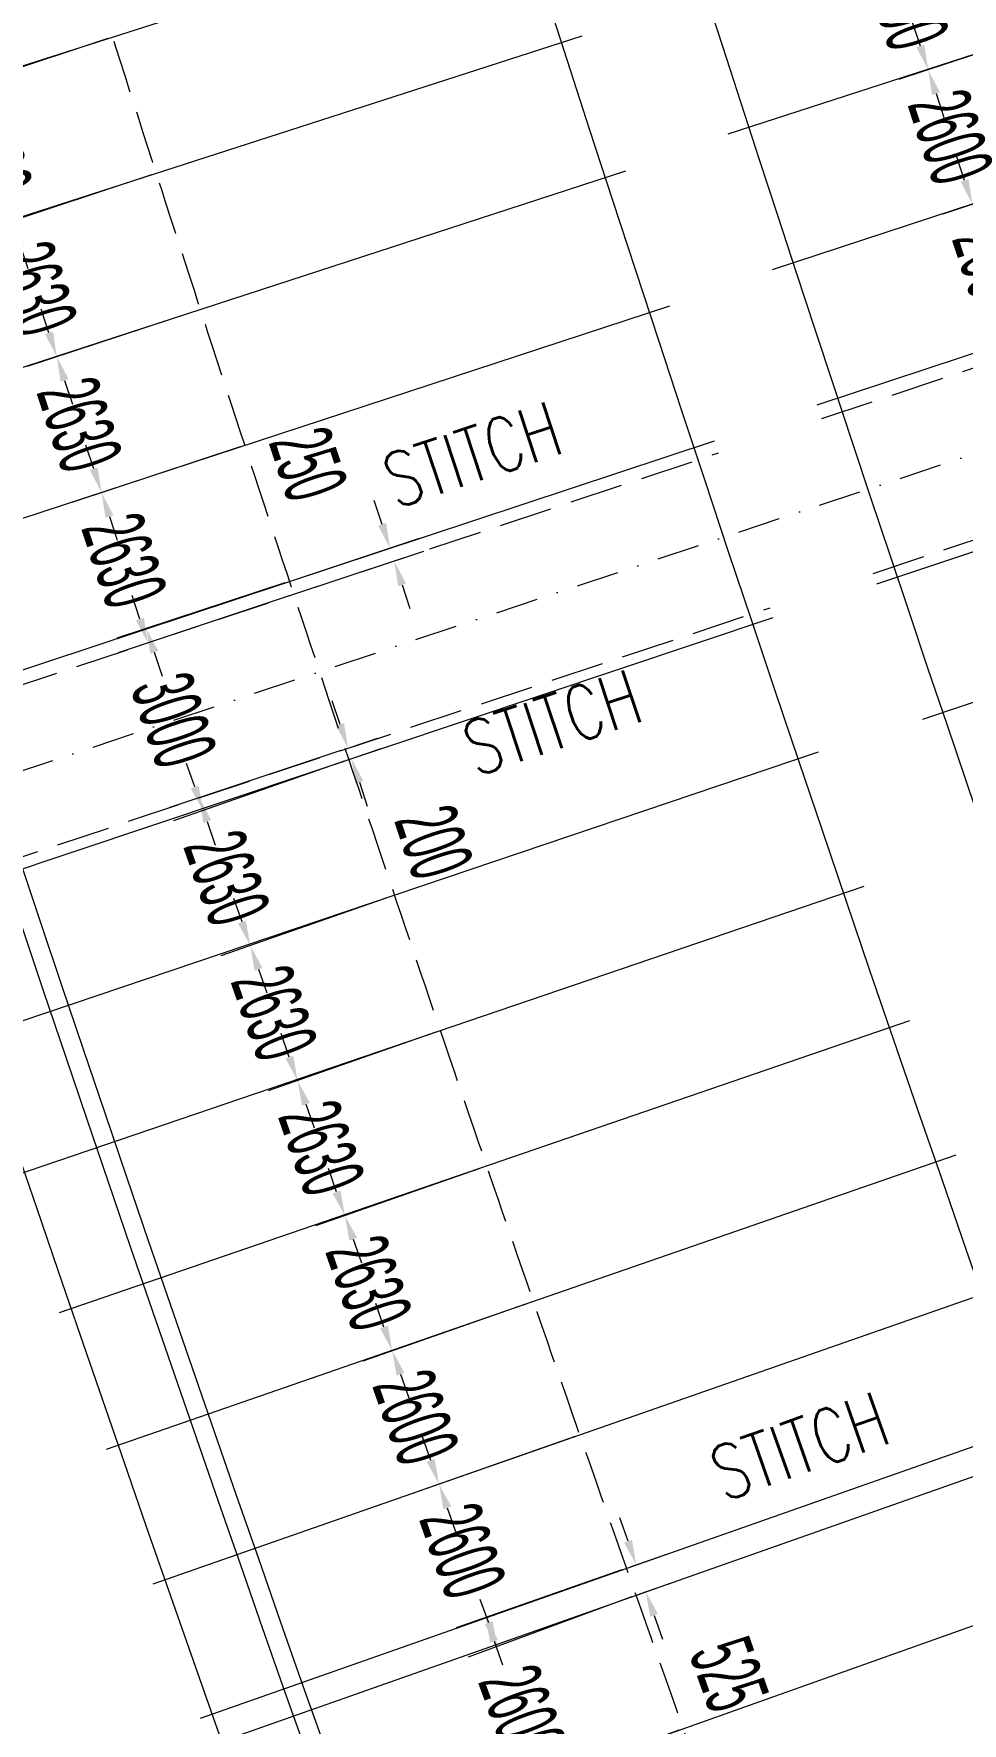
# Model space of a CAD drawing. Header units: millimetres. Extents: x 27228149 to 29012050, y 40856015 to 42918728.
# Drawn here: x 27388315 to 27405381, y 42419835 to 42450889 of the extents above; entities that cross this region are included whole.
import ezdxf

# ---------------------------------------------------------------- set-up
doc = ezdxf.new("R2010")
doc.units = ezdxf.units.MM
doc.header["$LTSCALE"] = 0.05
doc.linetypes.add('DGN Style 3', pattern=[27349.722329, 19535.51595, -7814.20638])
doc.linetypes.add('DGN Style 4', pattern=[31276.361035, 15628.41276, -7814.20638, 19.535516, -7814.20638])
doc.layers.get('Defpoints').update_dxf_attribs({"lineweight": 0})
for name, color, linetype, lineweight in [('InnerEdge_NB', 7, 'Continuous', 0), ('InnerEdge_SB', 7, 'Continuous', 0), ('OuterEdge_NB', 7, 'Continuous', 0), ('PlacementCurve_NB', 1, 'DGN Style 3', 0), ('PlacementCurve_SB', 1, 'DGN Style 3', 0), ('S-_ANOT----_A-', 7, 'Continuous', 0), ('S-_ANOT----_T-', 7, 'Continuous', 0), ('S-_GRIDLINE_E- Adjusted', 6, 'DGN Style 4', 0), ('S-_SEG-----_E-NB', 3, 'Continuous', 13), ('S-_SEG-----_E-SB', 3, 'Continuous', 13), ('S-_WALLLBW-_E-', 40, 'Continuous', 13)]:
    doc.layers.add(name, color=color, linetype=linetype, lineweight=lineweight)
doc.styles.add('Styletxt', font='txt.shx')
doc.styles.add('StyleWORKING', font='WORKING.shx')
doc.dimstyles.new('dim300', dxfattribs={"dimtxt": 750, "dimasz": 750, "dimexe": 375, "dimexo": 375, "dimgap": 375, "dimtad": 1, "dimdec": 0, "dimzin": 11, "dimdsep": 46, "dimtxsty": 'StyleWORKING', "dimsah": 1, "dimcen": 0.09, "dimclrd": 7, "dimclre": 7, "dimadec": 4, "dimazin": 3, "dimtfac": 1, "dimtdec": 0, "dimtmove": 0, "dimatfit": 3, "dimfxl": 1, "dimtolj": 1, "dimtzin": 0, "dimlwd": 0, "dimlwe": 0, "dimarcsym": 0})

# ---------------------------------------------------------------- blocks, each defined once
blk = doc.blocks.new('*D339')
at = {"layer": 'Defpoints', "color": 0, "linetype": 'Continuous', "transparency": 16777216}
for p in [(27408085, 42454060), (27408886, 42451587), (27404756, 42450226)]:
    blk.add_point(p, dxfattribs=at)
at = {"layer": 'S-_ANOT----_A-', "linetype": 'Continuous', "transparency": 16777216}
for p, q in [((27407976, 42454024), (27403396, 42452515)), ((27408777, 42451551), (27404209, 42450046))]:
    blk.add_line(p, q, dxfattribs=at)
at = {"layer": 'S-_ANOT----_A-', "color": 7, "linetype": 'Continuous', "lineweight": 0, "transparency": 16777216}
for p, q in [((27403798, 42453132), (27403654, 42453569)), ((27404900, 42449789), (27405044, 42449352))]:
    blk.add_line(p, q, dxfattribs=at)
at = {"layer": 'S-_ANOT----_A-', "color": 7, "linetype": 'Continuous', "transparency": 16777216}
for points in [[(27403871, 42453156), (27403725, 42453108), (27403942, 42452695)], [(27404972, 42449813), (27404827, 42449765), (27404756, 42450226)]]:
    blk.add_solid(points, dxfattribs=at)
at = {"layer": 'S-_ANOT----_A-', "color": 0, "linetype": 'Continuous', "transparency": 16777216, "insert": (27404350, 42451461), "char_height": 1150, "attachment_point": 5, "rotation": 288.2405, "style": 'StyleWORKING'}
blk.add_mtext('\\A1;{\\W0.47826;\\C0;2600}', dxfattribs=at)
blk = doc.blocks.new('*D340')
at = {"layer": 'Defpoints', "color": 0, "linetype": 'Continuous', "transparency": 16777216}
for p in [(27408886, 42451587), (27409694, 42449115), (27405569, 42447756)]:
    blk.add_point(p, dxfattribs=at)
at = {"layer": 'S-_ANOT----_A-', "linetype": 'Continuous', "transparency": 16777216}
for p, q in [((27408777, 42451551), (27404209, 42450046)), ((27409584, 42449079), (27405023, 42447576))]:
    blk.add_line(p, q, dxfattribs=at)
at = {"layer": 'S-_ANOT----_A-', "color": 7, "linetype": 'Continuous', "lineweight": 0, "transparency": 16777216}
for p, q in [((27404612, 42450663), (27404468, 42451099)), ((27405713, 42447319), (27405857, 42446883))]:
    blk.add_line(p, q, dxfattribs=at)
at = {"layer": 'S-_ANOT----_A-', "color": 7, "linetype": 'Continuous', "transparency": 16777216}
for points in [[(27404684, 42450687), (27404539, 42450639), (27404756, 42450226)], [(27405786, 42447343), (27405641, 42447295), (27405569, 42447756)]]:
    blk.add_solid(points, dxfattribs=at)
at = {"layer": 'S-_ANOT----_A-', "color": 0, "linetype": 'Continuous', "transparency": 16777216, "insert": (27405164, 42448991), "char_height": 1150, "attachment_point": 5, "rotation": 288.2405, "style": 'StyleWORKING'}
blk.add_mtext('\\A1;{\\W0.47826;\\C0;2600}', dxfattribs=at)
blk = doc.blocks.new('*D657')
at = {"layer": 'Defpoints', "color": 0, "linetype": 'Continuous', "transparency": 16777216}
for p in [(27388999, 42453314), (27389787, 42450836), (27387093, 42449948)]:
    blk.add_point(p, dxfattribs=at)
at = {"layer": 'S-_ANOT----_A-', "linetype": 'Continuous', "transparency": 16777216}
for p, q in [((27388889, 42453278), (27385733, 42452237)), ((27389678, 42450800), (27386546, 42449768))]:
    blk.add_line(p, q, dxfattribs=at)
at = {"layer": 'S-_ANOT----_A-', "color": 7, "linetype": 'Continuous', "lineweight": 0, "transparency": 16777216}
for p, q in [((27386135, 42452854), (27385991, 42453291)), ((27387237, 42449511), (27387381, 42449074))]:
    blk.add_line(p, q, dxfattribs=at)
at = {"layer": 'S-_ANOT----_A-', "color": 7, "linetype": 'Continuous', "transparency": 16777216}
for points in [[(27386208, 42452878), (27386062, 42452830), (27386279, 42452417)], [(27387309, 42449535), (27387164, 42449487), (27387093, 42449948)]]:
    blk.add_solid(points, dxfattribs=at)
at = {"layer": 'S-_ANOT----_A-', "color": 0, "linetype": 'Continuous', "transparency": 16777216, "insert": (27386687, 42451183), "char_height": 1150, "attachment_point": 5, "rotation": 288.2422, "style": 'StyleWORKING'}
blk.add_mtext('\\A1;{\\W0.47826;\\C0;2600}', dxfattribs=at)
blk = doc.blocks.new('*D658')
at = {"layer": 'Defpoints', "color": 0, "linetype": 'Continuous', "transparency": 16777216}
for p in [(27389787, 42450836), (27390591, 42448332), (27387916, 42447450)]:
    blk.add_point(p, dxfattribs=at)
at = {"layer": 'S-_ANOT----_A-', "linetype": 'Continuous', "transparency": 16777216}
for p, q in [((27389678, 42450800), (27386546, 42449768)), ((27390482, 42448296), (27387370, 42447271))]:
    blk.add_line(p, q, dxfattribs=at)
at = {"layer": 'S-_ANOT----_A-', "color": 7, "linetype": 'Continuous', "lineweight": 0, "transparency": 16777216}
for p, q in [((27386949, 42450385), (27386805, 42450822)), ((27388060, 42447014), (27388204, 42446577))]:
    blk.add_line(p, q, dxfattribs=at)
at = {"layer": 'S-_ANOT----_A-', "color": 7, "linetype": 'Continuous', "transparency": 16777216}
for points in [[(27387021, 42450409), (27386876, 42450361), (27387093, 42449948)], [(27388133, 42447038), (27387987, 42446990), (27387916, 42447450)]]:
    blk.add_solid(points, dxfattribs=at)
at = {"layer": 'S-_ANOT----_A-', "color": 0, "linetype": 'Continuous', "transparency": 16777216, "insert": (27387506, 42448700), "char_height": 1150, "attachment_point": 5, "rotation": 288.2422, "style": 'StyleWORKING'}
blk.add_mtext('\\A1;{\\W0.47826;\\C0;2630}', dxfattribs=at)
blk = doc.blocks.new('*D659')
at = {"layer": 'Defpoints', "color": 0, "linetype": 'Continuous', "transparency": 16777216}
for p in [(27390591, 42448332), (27391340, 42445810), (27388739, 42444953)]:
    blk.add_point(p, dxfattribs=at)
at = {"layer": 'S-_ANOT----_A-', "linetype": 'Continuous', "transparency": 16777216}
for p, q in [((27390482, 42448296), (27387370, 42447271)), ((27391231, 42445774), (27388193, 42444773))]:
    blk.add_line(p, q, dxfattribs=at)
at = {"layer": 'S-_ANOT----_A-', "color": 7, "linetype": 'Continuous', "lineweight": 0, "transparency": 16777216}
for p, q in [((27387772, 42447887), (27387628, 42448324)), ((27388883, 42444516), (27389027, 42444079))]:
    blk.add_line(p, q, dxfattribs=at)
at = {"layer": 'S-_ANOT----_A-', "color": 7, "linetype": 'Continuous', "transparency": 16777216}
for points in [[(27387845, 42447911), (27387699, 42447863), (27387916, 42447450)], [(27388956, 42444540), (27388810, 42444492), (27388739, 42444953)]]:
    blk.add_solid(points, dxfattribs=at)
at = {"layer": 'S-_ANOT----_A-', "color": 0, "linetype": 'Continuous', "transparency": 16777216, "insert": (27388329, 42446202), "char_height": 1150, "attachment_point": 5, "rotation": 288.2422, "style": 'StyleWORKING'}
blk.add_mtext('\\A1;{\\W0.47826;\\C0;2630}', dxfattribs=at)
blk = doc.blocks.new('*D660')
at = {"layer": 'Defpoints', "color": 0, "linetype": 'Continuous', "transparency": 16777216}
for p in [(27391340, 42445810), (27392219, 42443330), (27389562, 42442455)]:
    blk.add_point(p, dxfattribs=at)
at = {"layer": 'S-_ANOT----_A-', "linetype": 'Continuous', "transparency": 16777216}
for p, q in [((27391231, 42445774), (27388193, 42444773)), ((27392109, 42443294), (27389016, 42442275))]:
    blk.add_line(p, q, dxfattribs=at)
at = {"layer": 'S-_ANOT----_A-', "color": 7, "linetype": 'Continuous', "lineweight": 0, "transparency": 16777216}
for p, q in [((27388595, 42445390), (27388451, 42445827)), ((27389706, 42442018), (27389850, 42441581))]:
    blk.add_line(p, q, dxfattribs=at)
at = {"layer": 'S-_ANOT----_A-', "color": 7, "linetype": 'Continuous', "transparency": 16777216}
for points in [[(27388668, 42445414), (27388522, 42445366), (27388739, 42444953)], [(27389779, 42442042), (27389634, 42441994), (27389562, 42442455)]]:
    blk.add_solid(points, dxfattribs=at)
at = {"layer": 'S-_ANOT----_A-', "color": 0, "linetype": 'Continuous', "transparency": 16777216, "insert": (27389152, 42443704), "char_height": 1150, "attachment_point": 5, "rotation": 288.2422, "style": 'StyleWORKING'}
blk.add_mtext('\\A1;{\\W0.47826;\\C0;2630}', dxfattribs=at)
blk = doc.blocks.new('*D661')
at = {"layer": 'Defpoints', "color": 0, "linetype": 'Continuous', "transparency": 16777216}
for p in [(27394132, 42437559), (27394970, 42435066), (27392295, 42434129)]:
    blk.add_point(p, dxfattribs=at)
at = {"layer": 'S-_ANOT----_A-', "linetype": 'Continuous', "transparency": 16777216}
for p, q in [((27394023, 42437521), (27390882, 42436420)), ((27394861, 42435028), (27391752, 42433939))]:
    blk.add_line(p, q, dxfattribs=at)
at = {"layer": 'S-_ANOT----_A-', "color": 7, "linetype": 'Continuous', "lineweight": 0, "transparency": 16777216}
for p, q in [((27391273, 42437045), (27391121, 42437479)), ((27392447, 42433695), (27392599, 42433261))]:
    blk.add_line(p, q, dxfattribs=at)
at = {"layer": 'S-_ANOT----_A-', "color": 7, "linetype": 'Continuous', "transparency": 16777216}
for points in [[(27391345, 42437070), (27391200, 42437019), (27391425, 42436611)], [(27392519, 42433720), (27392374, 42433669), (27392295, 42434129)]]:
    blk.add_solid(points, dxfattribs=at)
at = {"layer": 'S-_ANOT----_A-', "color": 0, "linetype": 'Continuous', "transparency": 16777216, "insert": (27391861, 42435370), "char_height": 1150, "attachment_point": 5, "rotation": 289.3138, "style": 'StyleWORKING'}
blk.add_mtext('\\A1;{\\W0.47826;\\C0;2630}', dxfattribs=at)
blk = doc.blocks.new('*D662')
at = {"layer": 'Defpoints', "color": 0, "linetype": 'Continuous', "transparency": 16777216}
for p in [(27394970, 42435066), (27395814, 42432576), (27393164, 42431647)]:
    blk.add_point(p, dxfattribs=at)
at = {"layer": 'S-_ANOT----_A-', "linetype": 'Continuous', "transparency": 16777216}
for p, q in [((27394861, 42435028), (27391752, 42433939)), ((27395706, 42432538), (27392622, 42431457))]:
    blk.add_line(p, q, dxfattribs=at)
at = {"layer": 'S-_ANOT----_A-', "color": 7, "linetype": 'Continuous', "lineweight": 0, "transparency": 16777216}
for p, q in [((27392143, 42434563), (27391990, 42434997)), ((27393317, 42431213), (27393469, 42430779))]:
    blk.add_line(p, q, dxfattribs=at)
at = {"layer": 'S-_ANOT----_A-', "color": 7, "linetype": 'Continuous', "transparency": 16777216}
for points in [[(27392215, 42434588), (27392070, 42434538), (27392295, 42434129)], [(27393389, 42431238), (27393244, 42431187), (27393164, 42431647)]]:
    blk.add_solid(points, dxfattribs=at)
at = {"layer": 'S-_ANOT----_A-', "color": 0, "linetype": 'Continuous', "transparency": 16777216, "insert": (27392731, 42432888), "char_height": 1150, "attachment_point": 5, "rotation": 289.3138, "style": 'StyleWORKING'}
blk.add_mtext('\\A1;{\\W0.47826;\\C0;2630}', dxfattribs=at)
blk = doc.blocks.new('*D663')
at = {"layer": 'Defpoints', "color": 0, "linetype": 'Continuous', "transparency": 16777216}
for p in [(27395814, 42432576), (27396603, 42430066), (27394034, 42429165)]:
    blk.add_point(p, dxfattribs=at)
at = {"layer": 'S-_ANOT----_A-', "linetype": 'Continuous', "transparency": 16777216}
for p, q in [((27395706, 42432538), (27392622, 42431457)), ((27396495, 42430028), (27393492, 42428975))]:
    blk.add_line(p, q, dxfattribs=at)
at = {"layer": 'S-_ANOT----_A-', "color": 7, "linetype": 'Continuous', "lineweight": 0, "transparency": 16777216}
for p, q in [((27393012, 42432081), (27392860, 42432515)), ((27394186, 42428731), (27394338, 42428297))]:
    blk.add_line(p, q, dxfattribs=at)
at = {"layer": 'S-_ANOT----_A-', "color": 7, "linetype": 'Continuous', "transparency": 16777216}
for points in [[(27393085, 42432106), (27392940, 42432056), (27393164, 42431647)], [(27394259, 42428757), (27394114, 42428706), (27394034, 42429165)]]:
    blk.add_solid(points, dxfattribs=at)
at = {"layer": 'S-_ANOT----_A-', "color": 0, "linetype": 'Continuous', "transparency": 16777216, "insert": (27393601, 42430407), "char_height": 1150, "attachment_point": 5, "rotation": 289.3138, "style": 'StyleWORKING'}
blk.add_mtext('\\A1;{\\W0.47826;\\C0;2630}', dxfattribs=at)
blk = doc.blocks.new('*D664')
at = {"layer": 'Defpoints', "color": 0, "linetype": 'Continuous', "transparency": 16777216}
for p in [(27396603, 42430066), (27397461, 42427579), (27394904, 42426683)]:
    blk.add_point(p, dxfattribs=at)
at = {"layer": 'S-_ANOT----_A-', "linetype": 'Continuous', "transparency": 16777216}
for p, q in [((27396495, 42430028), (27393492, 42428975)), ((27397352, 42427541), (27394361, 42426493))]:
    blk.add_line(p, q, dxfattribs=at)
at = {"layer": 'S-_ANOT----_A-', "color": 7, "linetype": 'Continuous', "lineweight": 0, "transparency": 16777216}
for p, q in [((27393882, 42429600), (27393730, 42430034)), ((27395056, 42426249), (27395208, 42425815))]:
    blk.add_line(p, q, dxfattribs=at)
at = {"layer": 'S-_ANOT----_A-', "color": 7, "linetype": 'Continuous', "transparency": 16777216}
for points in [[(27393954, 42429625), (27393810, 42429574), (27394034, 42429165)], [(27395129, 42426275), (27394984, 42426224), (27394904, 42426683)]]:
    blk.add_solid(points, dxfattribs=at)
at = {"layer": 'S-_ANOT----_A-', "color": 0, "linetype": 'Continuous', "transparency": 16777216, "insert": (27394470, 42427925), "char_height": 1150, "attachment_point": 5, "rotation": 289.3138, "style": 'StyleWORKING'}
blk.add_mtext('\\A1;{\\W0.47826;\\C0;2630}', dxfattribs=at)
blk = doc.blocks.new('*D665')
at = {"layer": 'Defpoints', "color": 0, "linetype": 'Continuous', "transparency": 16777216}
for p in [(27397461, 42427579), (27398376, 42425145), (27395764, 42424229)]:
    blk.add_point(p, dxfattribs=at)
at = {"layer": 'S-_ANOT----_A-', "linetype": 'Continuous', "transparency": 16777216}
for p, q in [((27397352, 42427541), (27394361, 42426493)), ((27398267, 42425107), (27395221, 42424039))]:
    blk.add_line(p, q, dxfattribs=at)
at = {"layer": 'S-_ANOT----_A-', "color": 7, "linetype": 'Continuous', "lineweight": 0, "transparency": 16777216}
for p, q in [((27394752, 42427117), (27394600, 42427552)), ((27395916, 42423795), (27396068, 42423361))]:
    blk.add_line(p, q, dxfattribs=at)
at = {"layer": 'S-_ANOT----_A-', "color": 7, "linetype": 'Continuous', "transparency": 16777216}
for points in [[(27394824, 42427143), (27394680, 42427092), (27394904, 42426683)], [(27395989, 42423821), (27395844, 42423770), (27395764, 42424229)]]:
    blk.add_solid(points, dxfattribs=at)
at = {"layer": 'S-_ANOT----_A-', "color": 0, "linetype": 'Continuous', "transparency": 16777216, "insert": (27395335, 42425457), "char_height": 1150, "attachment_point": 5, "rotation": 289.3138, "style": 'StyleWORKING'}
blk.add_mtext('\\A1;{\\W0.47826;\\C0;2600}', dxfattribs=at)
blk = doc.blocks.new('*D666')
at = {"layer": 'Defpoints', "color": 0, "linetype": 'Continuous', "transparency": 16777216}
for p in [(27399410, 42422196), (27400278, 42419745), (27397736, 42418809)]:
    blk.add_point(p, dxfattribs=at)
at = {"layer": 'S-_ANOT----_A-', "linetype": 'Continuous', "transparency": 16777216}
for p, q in [((27399302, 42422156), (27396298, 42421050)), ((27400170, 42419705), (27397196, 42418610))]:
    blk.add_line(p, q, dxfattribs=at)
at = {"layer": 'S-_ANOT----_A-', "color": 7, "linetype": 'Continuous', "lineweight": 0, "transparency": 16777216}
for p, q in [((27396678, 42421680), (27396519, 42422112)), ((27397895, 42418377), (27398054, 42417945))]:
    blk.add_line(p, q, dxfattribs=at)
at = {"layer": 'S-_ANOT----_A-', "color": 7, "linetype": 'Continuous', "transparency": 16777216}
for points in [[(27396750, 42421706), (27396606, 42421653), (27396837, 42421248)], [(27397967, 42418404), (27397823, 42418351), (27397736, 42418809)]]:
    blk.add_solid(points, dxfattribs=at)
at = {"layer": 'S-_ANOT----_A-', "color": 0, "linetype": 'Continuous', "transparency": 16777216, "insert": (27397288, 42420029), "char_height": 1150, "attachment_point": 5, "rotation": 290.2203, "style": 'StyleWORKING'}
blk.add_mtext('\\A1;{\\W0.47826;\\C0;2600}', dxfattribs=at)
blk = doc.blocks.new('*D982')
at = {"layer": 'Defpoints', "color": 0, "linetype": 'Continuous', "transparency": 16777216}
for p in [(27388779, 42453793), (27388900, 42453832), (27388937, 42453294)]:
    blk.add_point(p, dxfattribs=at)
at = {"layer": 'S-_ANOT----_A-', "color": 7, "linetype": 'Continuous', "lineweight": 0, "transparency": 16777216}
for p, q in [((27388761, 42454270), (27388622, 42454709)), ((27389196, 42452894), (27389335, 42452455))]:
    blk.add_line(p, q, dxfattribs=at)
at = {"layer": 'S-_ANOT----_A-', "linetype": 'Continuous', "transparency": 16777216}
for p, q in [((27388888, 42453828), (27389448, 42454005)), ((27389046, 42453329), (27389606, 42453506))]:
    blk.add_line(p, q, dxfattribs=at)
at = {"layer": 'S-_ANOT----_A-', "color": 7, "linetype": 'Continuous', "transparency": 16777216}
for points in [[(27388834, 42454293), (27388688, 42454247), (27388900, 42453832)], [(27389270, 42452917), (27389123, 42452871), (27389058, 42453333)]]:
    blk.add_solid(points, dxfattribs=at)
at = {"layer": 'S-_ANOT----_A-', "color": 0, "linetype": 'Continuous', "transparency": 16777216, "insert": (27390565, 42451760), "char_height": 1150, "attachment_point": 5, "rotation": 287.5682, "style": 'StyleWORKING'}
blk.add_mtext('\\A1;{\\W0.47826;\\C0;524}', dxfattribs=at)
blk = doc.blocks.new('*D983')
at = {"layer": 'Defpoints', "color": 0, "linetype": 'Continuous', "transparency": 16777216}
for p in [(27394862, 42441435), (27392980, 42440812), (27393059, 42440575)]:
    blk.add_point(p, dxfattribs=at)
at = {"layer": 'S-_ANOT----_A-', "color": 7, "linetype": 'Continuous', "lineweight": 0, "transparency": 16777216}
for p, q in [((27394718, 42441872), (27394573, 42442309)), ((27395086, 42440761), (27395230, 42440325))]:
    blk.add_line(p, q, dxfattribs=at)
at = {"layer": 'S-_ANOT----_A-', "linetype": 'Continuous', "transparency": 16777216}
for p, q in [((27393089, 42440848), (27395408, 42441616)), ((27393168, 42440611), (27395487, 42441379))]:
    blk.add_line(p, q, dxfattribs=at)
at = {"layer": 'S-_ANOT----_A-', "color": 7, "linetype": 'Continuous', "transparency": 16777216}
for points in [[(27394791, 42441896), (27394645, 42441848), (27394862, 42441435)], [(27395158, 42440785), (27395013, 42440737), (27394941, 42441198)]]:
    blk.add_solid(points, dxfattribs=at)
at = {"layer": 'S-_ANOT----_A-', "color": 0, "linetype": 'Continuous', "transparency": 16777216, "insert": (27393358, 42442979), "char_height": 1150, "attachment_point": 5, "rotation": 288.3227, "style": 'StyleWORKING'}
blk.add_mtext('\\A1;{\\W0.47826;\\C0;250}', dxfattribs=at)
blk = doc.blocks.new('*D984')
at = {"layer": 'Defpoints', "color": 0, "linetype": 'Continuous', "transparency": 16777216}
for p in [(27394006, 42437728), (27394070, 42437539), (27394091, 42437757)]:
    blk.add_point(p, dxfattribs=at)
at = {"layer": 'S-_ANOT----_A-', "color": 7, "linetype": 'Continuous', "lineweight": 0, "transparency": 16777216}
for p, q in [((27393945, 42438193), (27393799, 42438629)), ((27394300, 42437131), (27394446, 42436694))]:
    blk.add_line(p, q, dxfattribs=at)
at = {"layer": 'S-_ANOT----_A-', "linetype": 'Continuous', "transparency": 16777216}
for p, q in [((27394115, 42437765), (27394636, 42437939)), ((27394179, 42437575), (27394700, 42437749))]:
    blk.add_line(p, q, dxfattribs=at)
at = {"layer": 'S-_ANOT----_A-', "color": 7, "linetype": 'Continuous', "transparency": 16777216}
for points in [[(27394018, 42438217), (27393872, 42438168), (27394091, 42437757)], [(27394373, 42437155), (27394228, 42437106), (27394154, 42437567)]]:
    blk.add_solid(points, dxfattribs=at)
at = {"layer": 'S-_ANOT----_A-', "color": 0, "linetype": 'Continuous', "transparency": 16777216, "insert": (27395665, 42436030), "char_height": 1150, "attachment_point": 5, "rotation": 288.5028, "style": 'StyleWORKING'}
blk.add_mtext('\\A1;{\\W0.47826;\\C0;200}', dxfattribs=at)
blk = doc.blocks.new('*D985')
at = {"layer": 'Defpoints', "color": 0, "linetype": 'Continuous', "transparency": 16777216}
for p in [(27399175, 42422670), (27399391, 42422746), (27399349, 42422174)]:
    blk.add_point(p, dxfattribs=at)
at = {"layer": 'S-_ANOT----_A-', "color": 7, "linetype": 'Continuous', "lineweight": 0, "transparency": 16777216}
for p, q in [((27399238, 42423180), (27399085, 42423613)), ((27399718, 42421817), (27399871, 42421383))]:
    blk.add_line(p, q, dxfattribs=at)
at = {"layer": 'S-_ANOT----_A-', "linetype": 'Continuous', "transparency": 16777216}
for p, q in [((27399283, 42422708), (27399933, 42422937)), ((27399457, 42422213), (27400108, 42422442))]:
    blk.add_line(p, q, dxfattribs=at)
at = {"layer": 'S-_ANOT----_A-', "color": 7, "linetype": 'Continuous', "transparency": 16777216}
for points in [[(27399310, 42423205), (27399166, 42423154), (27399391, 42422746)], [(27399790, 42421842), (27399646, 42421791), (27399565, 42422251)]]:
    blk.add_solid(points, dxfattribs=at)
at = {"layer": 'S-_ANOT----_A-', "color": 0, "linetype": 'Continuous', "transparency": 16777216, "insert": (27401096, 42420732), "char_height": 1150, "attachment_point": 5, "rotation": 289.4011, "style": 'StyleWORKING'}
blk.add_mtext('\\A1;{\\W0.47826;\\C0;525}', dxfattribs=at)
blk = doc.blocks.new('*D1075')
at = {"layer": 'Defpoints', "color": 0, "linetype": 'Continuous', "transparency": 16777216}
for p in [(27409694, 42449115), (27410507, 42446646), (27406383, 42445287)]:
    blk.add_point(p, dxfattribs=at)
at = {"layer": 'S-_ANOT----_A-', "linetype": 'Continuous', "transparency": 16777216}
for p, q in [((27409584, 42449079), (27405023, 42447576)), ((27410398, 42446610), (27405837, 42445107))]:
    blk.add_line(p, q, dxfattribs=at)
at = {"layer": 'S-_ANOT----_A-', "color": 7, "linetype": 'Continuous', "lineweight": 0, "transparency": 16777216}
for p, q in [((27405425, 42448193), (27405281, 42448630)), ((27406527, 42444850), (27406671, 42444413))]:
    blk.add_line(p, q, dxfattribs=at)
at = {"layer": 'S-_ANOT----_A-', "color": 7, "linetype": 'Continuous', "transparency": 16777216}
for points in [[(27405498, 42448217), (27405353, 42448169), (27405569, 42447756)], [(27406600, 42444874), (27406454, 42444826), (27406383, 42445287)]]:
    blk.add_solid(points, dxfattribs=at)
at = {"layer": 'S-_ANOT----_A-', "color": 0, "linetype": 'Continuous', "transparency": 16777216, "insert": (27405978, 42446522), "char_height": 1150, "attachment_point": 5, "rotation": 288.2405, "style": 'StyleWORKING'}
blk.add_mtext('\\A1;{\\W0.47826;\\C0;2600}', dxfattribs=at)
blk = doc.blocks.new('*D1139')
at = {"layer": 'Defpoints', "color": 0, "linetype": 'Continuous', "transparency": 16777216}
for p in [(27398376, 42425145), (27399236, 42422691), (27396625, 42421776)]:
    blk.add_point(p, dxfattribs=at)
at = {"layer": 'S-_ANOT----_A-', "linetype": 'Continuous', "transparency": 16777216}
for p, q in [((27398267, 42425107), (27395222, 42424039)), ((27399127, 42422653), (27396082, 42421586))]:
    blk.add_line(p, q, dxfattribs=at)
at = {"layer": 'S-_ANOT----_A-', "color": 7, "linetype": 'Continuous', "lineweight": 0, "transparency": 16777216}
for p, q in [((27395613, 42424664), (27395460, 42425098)), ((27396777, 42421342), (27396929, 42420908))]:
    blk.add_line(p, q, dxfattribs=at)
at = {"layer": 'S-_ANOT----_A-', "color": 7, "linetype": 'Continuous', "transparency": 16777216}
for points in [[(27395685, 42424689), (27395540, 42424638), (27395765, 42424230)], [(27396849, 42421367), (27396704, 42421316), (27396625, 42421776)]]:
    blk.add_solid(points, dxfattribs=at)
at = {"layer": 'S-_ANOT----_A-', "color": 0, "linetype": 'Continuous', "transparency": 16777216, "insert": (27396196, 42423003), "char_height": 1150, "attachment_point": 5, "rotation": 289.3138, "style": 'StyleWORKING'}
blk.add_mtext('\\A1;{\\W0.47826;\\C0;2600}', dxfattribs=at)
blk = doc.blocks.new('*D1185')
at = {"layer": 'Defpoints', "color": 0, "linetype": 'Continuous', "transparency": 16777216}
for p in [(27392219, 42443330), (27393042, 42440833), (27390386, 42439957)]:
    blk.add_point(p, dxfattribs=at)
at = {"layer": 'S-_ANOT----_A-', "linetype": 'Continuous', "transparency": 16777216}
for p, q in [((27392109, 42443294), (27389016, 42442275)), ((27392933, 42440797), (27389840, 42439777))]:
    blk.add_line(p, q, dxfattribs=at)
at = {"layer": 'S-_ANOT----_A-', "color": 7, "linetype": 'Continuous', "lineweight": 0, "transparency": 16777216}
for p, q in [((27389418, 42442892), (27389274, 42443329)), ((27390530, 42439520), (27390674, 42439083))]:
    blk.add_line(p, q, dxfattribs=at)
at = {"layer": 'S-_ANOT----_A-', "color": 7, "linetype": 'Continuous', "transparency": 16777216}
for points in [[(27389491, 42442916), (27389346, 42442868), (27389562, 42442455)], [(27390602, 42439544), (27390457, 42439496), (27390386, 42439957)]]:
    blk.add_solid(points, dxfattribs=at)
at = {"layer": 'S-_ANOT----_A-', "color": 0, "linetype": 'Continuous', "transparency": 16777216, "insert": (27389975, 42441206), "char_height": 1150, "attachment_point": 5, "rotation": 288.2422, "style": 'StyleWORKING'}
blk.add_mtext('\\A1;{\\W0.47826;\\C0;2630}', dxfattribs=at)
blk = doc.blocks.new('*D1186')
at = {"layer": 'Defpoints', "color": 0, "linetype": 'Continuous', "transparency": 16777216}
for p in [(27393120, 42440595), (27394068, 42437749), (27391359, 42436847)]:
    blk.add_point(p, dxfattribs=at)
at = {"layer": 'S-_ANOT----_A-', "linetype": 'Continuous', "transparency": 16777216}
for p, q in [((27393011, 42440559), (27389866, 42439512)), ((27393959, 42437713), (27390814, 42436665))]:
    blk.add_line(p, q, dxfattribs=at)
at = {"layer": 'S-_ANOT----_A-', "color": 7, "linetype": 'Continuous', "lineweight": 0, "transparency": 16777216}
for p, q in [((27390266, 42440130), (27390121, 42440566)), ((27391505, 42436411), (27391650, 42435974))]:
    blk.add_line(p, q, dxfattribs=at)
at = {"layer": 'S-_ANOT----_A-', "color": 7, "linetype": 'Continuous', "transparency": 16777216}
for points in [[(27390339, 42440154), (27390194, 42440106), (27390412, 42439693)], [(27391577, 42436435), (27391432, 42436386), (27391359, 42436847)]]:
    blk.add_solid(points, dxfattribs=at)
at = {"layer": 'S-_ANOT----_A-', "color": 0, "linetype": 'Continuous', "transparency": 16777216, "insert": (27390887, 42438271), "char_height": 1150, "attachment_point": 5, "rotation": 288.4134, "style": 'StyleWORKING'}
blk.add_mtext('\\A1;{\\W0.47826;\\C0;3000}', dxfattribs=at)
blk = doc.blocks.new('*D1187')
at = {"layer": 'Defpoints', "color": 0, "linetype": 'Continuous', "transparency": 16777216}
for p in [(27398376, 42425145), (27399236, 42422691), (27396624, 42421776)]:
    blk.add_point(p, dxfattribs=at)
at = {"layer": 'S-_ANOT----_A-', "linetype": 'Continuous', "transparency": 16777216}
for p, q in [((27398267, 42425107), (27395221, 42424039)), ((27399127, 42422653), (27396081, 42421586))]:
    blk.add_line(p, q, dxfattribs=at)
at = {"layer": 'S-_ANOT----_A-', "color": 7, "linetype": 'Continuous', "lineweight": 0, "transparency": 16777216}
for p, q in [((27395612, 42424664), (27395460, 42425098)), ((27396776, 42421342), (27396928, 42420907))]:
    blk.add_line(p, q, dxfattribs=at)
at = {"layer": 'S-_ANOT----_A-', "color": 7, "linetype": 'Continuous', "transparency": 16777216}
for points in [[(27395684, 42424689), (27395540, 42424638), (27395764, 42424229)], [(27396848, 42421367), (27396704, 42421316), (27396624, 42421776)]]:
    blk.add_solid(points, dxfattribs=at)
at = {"layer": 'S-_ANOT----_A-', "color": 0, "linetype": 'Continuous', "transparency": 16777216, "insert": (27396195, 42423003), "char_height": 1150, "attachment_point": 5, "rotation": 289.3138, "style": 'StyleWORKING'}
blk.add_mtext('\\A1;{\\W0.47826;\\C0;2600}', dxfattribs=at)

msp = doc.modelspace()

# ---------------------------------------------------------------- linework, layer by layer
at = {"layer": 'InnerEdge_NB'}
msp.add_lwpolyline([(27283724.5, 42878514.7, -0.0568157), (27345588.8, 42682480.7), (27368075.3, 42566916.3, 0.0263705), (27393633.3, 42464653, 0.0426618), (27458420.2, 42303807.1, 0.1075608), (27699785.7, 42006839.6, 0.026969), (27783127.3, 41947329.2), (27839783.5, 41911319.6)], format="xyb", dxfattribs=at)
at = {"layer": 'InnerEdge_SB', "extrusion": (0, 0, -1)}
msp.add_lwpolyline([(-27784629.2, 41949692.3, 0.026969), (-27701533.2, 42009027.3, 0.1075608), (-27460918.9, 42305070.6, 0.0691101), (-27370363.7, 42569291.8)], format="xyb", dxfattribs=at)
at = {"layer": 'OuterEdge_NB', "extrusion": (0, 0, -1)}
msp.add_arc((-28366874.4, 42763192.6), 1032150, 334.1501386, 342.946718, dxfattribs=at)
at = {"layer": 'PlacementCurve_NB'}
msp.add_lwpolyline([(27288809.3, 42846343.4, -0.0480477), (27337834.2, 42680971.8), (27359958.8, 42567267.3, 0.0690894), (27451045.4, 42301107.2, 0.1079959), (27694979, 42000696.1, 0.0193193), (27725549.4, 41977271, 0.0146476), (27778701.6, 41940923.9), (27835716.4, 41904662.4)], format="xyb", dxfattribs=at)
at = {"layer": 'PlacementCurve_SB'}
msp.add_lwpolyline([(27305541.4, 42854039, -0.0482858), (27355899.2, 42684467.3), (27377998.9, 42570890.3, 0.0688708), (27467496.8, 42309348.2, 0.1110949), (27715510, 42007942.3, 0.028125), (27802629.8, 41947720.4), (27845874.9, 41921290)], format="xyb", dxfattribs=at)
at = {"layer": 'S-_GRIDLINE_E- Adjusted'}
msp.add_line((27347860.8, 42423947.1), (27424331.4, 42449405.3), dxfattribs=at)
at = {"layer": 'S-_SEG-----_E-NB'}
for p, q in [((27381852.8, 42448299.9), (27397597.8, 42453333.3)), ((27382663.4, 42445775.5), (27398395.5, 42450849.2)), ((27383480.4, 42443253.2), (27399199.4, 42448367.2)), ((27384303.9, 42440733), (27400009.8, 42445887.3)), ((27385133.9, 42438214.9), (27400826.5, 42443409.4)), ((27386232.4, 42434914.9), (27401907.5, 42440162.2)), ((27387077.3, 42432401.7), (27402738.8, 42437689.3)), ((27387928.6, 42429890.8), (27403576.5, 42435218.4)), ((27388786.4, 42427382), (27404420.6, 42432749.7)), ((27389650.6, 42424875.4), (27405271, 42430283.2)), ((27390511.2, 42422399.6), (27406117.8, 42427847)), ((27391378.1, 42419926), (27406970.9, 42425413)), ((27391553.9, 42419426.9), (27407143.9, 42424921.8)), ((27392428.4, 42416955.9), (27408004.3, 42422490.3))]:
    msp.add_line(p, q, dxfattribs=at)
at = {"layer": 'S-_SEG-----_E-NB', "linetype": 'DGN Style 3'}
for p, q in [((27385216.8, 42437964.4), (27400901.2, 42443185.1)), ((27386164.4, 42435118), (27401848.7, 42440338.7))]:
    msp.add_line(p, q, dxfattribs=at)
at = {"layer": 'S-_SEG-----_E-SB'}
for p, q in [((27401081.1, 42449048.1), (27414159.2, 42453302.2)), ((27401895.1, 42446556.5), (27414980.7, 42450850.4)), ((27402715.5, 42444067.1), (27415825.7, 42448406.5)), ((27403809.5, 42440780.6), (27416950.1, 42445154.6)), ((27417857.3, 42442742.4), (27404649.4, 42438282.5))]:
    msp.add_line(p, q, dxfattribs=at)
at = {"layer": 'S-_SEG-----_E-SB', "linetype": 'DGN Style 3'}
for p, q in [((27402798.8, 42443816.8), (27415904.3, 42448179.1)), ((27403746.4, 42440970.4), (27416884.7, 42445343.6))]:
    msp.add_line(p, q, dxfattribs=at)
at = {"layer": 'S-_WALLLBW-_E-', "extrusion": (0, 0, -1)}
for radius in [1032500, 1033900]:
    msp.add_arc((-28366874.4, 42763192.6), radius, 334.1501386, 342.946718, dxfattribs=at)

# ---------------------------------------------------------------- texts
at = {"layer": 'S-_ANOT----_T-', "linetype": 'Continuous', "style": 'Styletxt', "width": 0.75}
for rotation, p in [(18.41054, (27394965.9, 42442155)), (18.41054, (27396434.9, 42437232.1)), (19.41574, (27400997.7, 42423904.6))]:
    msp.add_text('STITCH', height=1000, rotation=rotation, dxfattribs=at).set_placement(p)

# ---------------------------------------------------------------- dimensions: what is measured, and where the dimension line sits
at = {"layer": 'S-_ANOT----_A-', "linetype": 'Continuous'}
for base, p1, p2, angle, override, picture, middle, turn in [((27388899.5, 42453831.7), (27388936.7, 42453294.3), (27388778.7, 42453793.5), 107.56824, {"dimscale": 1000, "dimtxt": 1.15, "dimasz": 0.46, "dimexe": 0.575, "dimexo": 0.115, "dimgap": 0.2875, "dimtad": 1, "dimtih": 0, "dimtoh": 0, "dimlfac": 1, "dimsah": 1, "dimcen": 0, "dimse1": 0, "dimse2": 0, "dimclre": 256, "dimclrt": 0, "dimtol": 0, "dimtfac": 1, "dimtofl": 0, "dimtmove": 2, "dimatfit": 3, "dimfrac": 0, "dimtolj": 1, "dimlwe": 65535}, '*D982', (27390564.6, 42451760.2), 287.56824), ((27404755.6, 42450225.6), (27408085, 42454060.4), (27408886.1, 42451586.9), 108.24053, {"dimscale": 1000, "dimtxt": 1.15, "dimasz": 0.46, "dimexe": 0.575, "dimexo": 0.115, "dimgap": 0.2875, "dimtad": 1, "dimjust": 0, "dimtih": 0, "dimtoh": 0, "dimlfac": 1, "dimsah": 1, "dimcen": 0, "dimse1": 0, "dimse2": 0, "dimclre": 256, "dimclrt": 0, "dimtol": 0, "dimtfac": 1, "dimtofl": 0, "dimtmove": 2, "dimatfit": 3, "dimfrac": 0, "dimtolj": 1, "dimlwe": 65535}, '*D339', (27404350, 42451460.7), 288.24053), ((27387092.6, 42449948.2), (27388998.7, 42453313.9), (27389787.2, 42450836.4), 108.24223, {"dimscale": 1000, "dimtxt": 1.15, "dimasz": 0.46, "dimexe": 0.575, "dimexo": 0.115, "dimgap": 0.2875, "dimtad": 1, "dimjust": 0, "dimtih": 0, "dimtoh": 0, "dimlfac": 1, "dimsah": 1, "dimcen": 0, "dimse1": 0, "dimse2": 0, "dimclre": 256, "dimclrt": 0, "dimtol": 0, "dimtfac": 1, "dimtofl": 0, "dimtmove": 2, "dimatfit": 3, "dimfrac": 0, "dimtolj": 1, "dimlwe": 65535}, '*D657', (27386687, 42451183.3), 288.24223), ((27405569.4, 42447756.3), (27408886.1, 42451586.9), (27409693.6, 42449115.5), 108.24053, {"dimscale": 1000, "dimtxt": 1.15, "dimasz": 0.46, "dimexe": 0.575, "dimexo": 0.115, "dimgap": 0.2875, "dimtad": 1, "dimjust": 0, "dimtih": 0, "dimtoh": 0, "dimlfac": 1, "dimsah": 1, "dimcen": 0, "dimse1": 0, "dimse2": 0, "dimclre": 256, "dimclrt": 0, "dimtol": 0, "dimtfac": 1, "dimtofl": 0, "dimtmove": 2, "dimatfit": 3, "dimfrac": 0, "dimtolj": 1, "dimlwe": 65535}, '*D340', (27405163.8, 42448991.4), 288.24053), ((27387915.8, 42447450.5), (27389787.2, 42450836.4), (27390591.3, 42448332.3), 108.24223, {"dimscale": 1000, "dimtxt": 1.15, "dimasz": 0.46, "dimexe": 0.575, "dimexo": 0.115, "dimgap": 0.2875, "dimtad": 1, "dimjust": 0, "dimtih": 0, "dimtoh": 0, "dimlfac": 1, "dimsah": 1, "dimcen": 0, "dimse1": 0, "dimse2": 0, "dimclre": 256, "dimclrt": 0, "dimtol": 0, "dimtfac": 1, "dimtofl": 0, "dimtmove": 2, "dimatfit": 3, "dimfrac": 0, "dimtolj": 1, "dimlwe": 65535}, '*D658', (27387505.5, 42448699.8), 288.24223), ((27406383.2, 42445286.9), (27409693.6, 42449115.5), (27410507.4, 42446646.1), 108.24053, {"dimscale": 1000, "dimtxt": 1.15, "dimasz": 0.46, "dimexe": 0.575, "dimexo": 0.115, "dimgap": 0.2875, "dimtad": 1, "dimjust": 0, "dimtih": 0, "dimtoh": 0, "dimlfac": 1, "dimsah": 1, "dimcen": 0, "dimse1": 0, "dimse2": 0, "dimclre": 256, "dimclrt": 0, "dimtol": 0, "dimtfac": 1, "dimtofl": 0, "dimtmove": 2, "dimatfit": 3, "dimfrac": 0, "dimtolj": 1, "dimlwe": 65535}, '*D1075', (27405977.6, 42446522.1), 288.24053), ((27388739, 42444952.9), (27390591.3, 42448332.3), (27391339.9, 42445810.2), 108.24223, {"dimscale": 1000, "dimtxt": 1.15, "dimasz": 0.46, "dimexe": 0.575, "dimexo": 0.115, "dimgap": 0.2875, "dimtad": 1, "dimjust": 0, "dimtih": 0, "dimtoh": 0, "dimlfac": 1, "dimsah": 1, "dimcen": 0, "dimse1": 0, "dimse2": 0, "dimclre": 256, "dimclrt": 0, "dimtol": 0, "dimtfac": 1, "dimtofl": 0, "dimtmove": 2, "dimatfit": 3, "dimfrac": 0, "dimtolj": 1, "dimlwe": 65535}, '*D659', (27388328.7, 42446202.2), 288.24223), ((27389562.4, 42442454.9), (27391339.9, 42445810.2), (27392218.6, 42443330.4), 108.24223, {"dimscale": 1000, "dimtxt": 1.15, "dimasz": 0.46, "dimexe": 0.575, "dimexo": 0.115, "dimgap": 0.2875, "dimtad": 1, "dimjust": 0, "dimtih": 0, "dimtoh": 0, "dimlfac": 1, "dimsah": 1, "dimcen": 0, "dimse1": 0, "dimse2": 0, "dimclre": 256, "dimclrt": 0, "dimtol": 0, "dimtfac": 1, "dimtofl": 0, "dimtmove": 2, "dimatfit": 3, "dimfrac": 0, "dimtolj": 1, "dimlwe": 65535}, '*D660', (27389152, 42443704.4), 288.24223), ((27394862.5, 42441435.5), (27393058.8, 42440574.7), (27392980.2, 42440812.2), 108.32266, {"dimscale": 1000, "dimtxt": 1.15, "dimasz": 0.46, "dimexe": 0.575, "dimexo": 0.115, "dimgap": 0.2875, "dimtad": 1, "dimtih": 0, "dimtoh": 0, "dimlfac": 1, "dimsah": 1, "dimcen": 0, "dimse1": 0, "dimse2": 0, "dimclre": 256, "dimclrt": 0, "dimtol": 0, "dimtfac": 1, "dimtofl": 0, "dimtmove": 2, "dimatfit": 3, "dimfrac": 0, "dimtolj": 1, "dimlwe": 65535}, '*D983', (27393358, 42442979.4), 288.32266), ((27390385.7, 42439957.1), (27392218.6, 42443330.4), (27393041.9, 42440832.6), 108.24223, {"dimscale": 1000, "dimtxt": 1.15, "dimasz": 0.46, "dimexe": 0.575, "dimexo": 0.115, "dimgap": 0.2875, "dimtad": 1, "dimjust": 0, "dimtih": 0, "dimtoh": 0, "dimlfac": 1, "dimsah": 1, "dimcen": 0, "dimse1": 0, "dimse2": 0, "dimclre": 256, "dimclrt": 0, "dimtol": 0, "dimtfac": 1, "dimtofl": 0, "dimtmove": 2, "dimatfit": 3, "dimfrac": 0, "dimtolj": 1, "dimlwe": 65535}, '*D1185', (27389975.3, 42441206.4), 288.24223), ((27391359.2, 42436847), (27393120.5, 42440595.3), (27394068.1, 42437748.8), 108.41343, {"dimscale": 1000, "dimtxt": 1.15, "dimasz": 0.46, "dimexe": 0.575, "dimexo": 0.115, "dimgap": 0.2875, "dimtad": 1, "dimjust": 0, "dimtih": 0, "dimtoh": 0, "dimlfac": 1, "dimsah": 1, "dimcen": 0, "dimse1": 0, "dimse2": 0, "dimclre": 256, "dimclrt": 0, "dimtol": 0, "dimtfac": 1, "dimtofl": 0, "dimtmove": 2, "dimatfit": 3, "dimfrac": 0, "dimtolj": 1, "dimlwe": 65535}, '*D1186', (27390886.7, 42438270.7), 288.41343), ((27394090.9, 42437756.6), (27394069.9, 42437538.6), (27394006.4, 42437728.3), 108.50279, {"dimscale": 1000, "dimtxt": 1.15, "dimasz": 0.46, "dimexe": 0.575, "dimexo": 0.115, "dimgap": 0.2875, "dimtad": 1, "dimtih": 0, "dimtoh": 0, "dimlfac": 1, "dimsah": 1, "dimcen": 0, "dimse1": 0, "dimse2": 0, "dimclre": 256, "dimclrt": 0, "dimtol": 0, "dimtfac": 1, "dimtofl": 0, "dimtmove": 2, "dimatfit": 3, "dimfrac": 0, "dimtolj": 1, "dimlwe": 65535}, '*D984', (27395664.8, 42436030.2), 288.50279), ((27392294.7, 42434128.8), (27394131.6, 42437559.2), (27394969.7, 42435066.3), 109.3138, {"dimscale": 1000, "dimtxt": 1.15, "dimasz": 0.46, "dimexe": 0.575, "dimexo": 0.115, "dimgap": 0.2875, "dimtad": 1, "dimjust": 0, "dimtih": 0, "dimtoh": 0, "dimlfac": 1, "dimsah": 1, "dimcen": 0, "dimse1": 0, "dimse2": 0, "dimclre": 256, "dimclrt": 0, "dimtol": 0, "dimtfac": 1, "dimtofl": 0, "dimtmove": 2, "dimatfit": 3, "dimfrac": 0, "dimtolj": 1, "dimlwe": 65535}, '*D661', (27391861.1, 42435370.1), 289.3138), ((27393164.5, 42431646.9), (27394969.7, 42435066.3), (27395814.1, 42432575.5), 109.3138, {"dimscale": 1000, "dimtxt": 1.15, "dimasz": 0.46, "dimexe": 0.575, "dimexo": 0.115, "dimgap": 0.2875, "dimtad": 1, "dimjust": 0, "dimtih": 0, "dimtoh": 0, "dimlfac": 1, "dimsah": 1, "dimcen": 0, "dimse1": 0, "dimse2": 0, "dimclre": 256, "dimclrt": 0, "dimtol": 0, "dimtfac": 1, "dimtofl": 0, "dimtmove": 2, "dimatfit": 3, "dimfrac": 0, "dimtolj": 1, "dimlwe": 65535}, '*D662', (27392730.9, 42432888.3), 289.3138), ((27394034.1462, 42429165.4101), (27395814.1159, 42432575.5479), (27396603.4825, 42430065.8739), 109.3138, {"dimscale": 1000, "dimtxt": 1.15, "dimasz": 0.46, "dimexe": 0.575, "dimexo": 0.115, "dimgap": 0.2875, "dimtad": 1, "dimjust": 0, "dimtih": 0, "dimtoh": 0, "dimlfac": 1, "dimsah": 1, "dimcen": 0, "dimse1": 0, "dimse2": 0, "dimclre": 256, "dimclrt": 0, "dimtol": 0, "dimtfac": 1, "dimtofl": 0, "dimtmove": 2, "dimatfit": 3, "dimfrac": 0, "dimtolj": 1, "dimlwe": 65535}, '*D663', (27393600.6042, 42430406.6285), 289.3138), ((27394904, 42426683.3), (27396603.5, 42430065.9), (27397460.8, 42427579.3), 109.3138, {"dimscale": 1000, "dimtxt": 1.15, "dimasz": 0.46, "dimexe": 0.575, "dimexo": 0.115, "dimgap": 0.2875, "dimtad": 1, "dimjust": 0, "dimtih": 0, "dimtoh": 0, "dimlfac": 1, "dimsah": 1, "dimcen": 0, "dimse1": 0, "dimse2": 0, "dimclre": 256, "dimclrt": 0, "dimtol": 0, "dimtfac": 1, "dimtofl": 0, "dimtmove": 2, "dimatfit": 3, "dimfrac": 0, "dimtolj": 1, "dimlwe": 65535}, '*D664', (27394470.4, 42427924.8), 289.3138), ((27395764, 42424229.4), (27397460.8, 42427579.3), (27398375.9, 42425144.8), 109.3138, {"dimscale": 1000, "dimtxt": 1.15, "dimasz": 0.46, "dimexe": 0.575, "dimexo": 0.115, "dimgap": 0.2875, "dimtad": 1, "dimjust": 0, "dimtih": 0, "dimtoh": 0, "dimlfac": 1, "dimsah": 1, "dimcen": 0, "dimse1": 0, "dimse2": 0, "dimclre": 256, "dimclrt": 0, "dimtol": 0, "dimtfac": 1, "dimtofl": 0, "dimtmove": 2, "dimatfit": 3, "dimfrac": 0, "dimtolj": 1, "dimlwe": 65535}, '*D665', (27395335.3, 42425456.8), 289.3138), ((27396624, 42421775.7), (27398375.9, 42425144.8), (27399235.8, 42422691.1), 109.3138, {"dimscale": 1000, "dimtxt": 1.15, "dimasz": 0.46, "dimexe": 0.575, "dimexo": 0.115, "dimgap": 0.2875, "dimtad": 1, "dimjust": 0, "dimtih": 0, "dimtoh": 0, "dimlfac": 1, "dimsah": 1, "dimcen": 0, "dimse1": 0, "dimse2": 0, "dimclre": 256, "dimclrt": 0, "dimtol": 0, "dimtfac": 1, "dimtofl": 0, "dimtmove": 2, "dimatfit": 3, "dimfrac": 0, "dimtolj": 1, "dimlwe": 65535}, '*D1187', (27396195.3, 42423003), 289.3138), ((27396624.6, 42421775.9), (27398375.9, 42425144.8), (27399235.8, 42422691.1), 109.3138, {"dimscale": 1000, "dimtxt": 1.15, "dimasz": 0.46, "dimexe": 0.575, "dimexo": 0.115, "dimgap": 0.2875, "dimtad": 1, "dimjust": 0, "dimtih": 0, "dimtoh": 0, "dimlfac": 1, "dimsah": 1, "dimcen": 0, "dimse1": 0, "dimse2": 0, "dimclre": 256, "dimclrt": 0, "dimtol": 0, "dimtfac": 1, "dimtofl": 0, "dimtmove": 2, "dimatfit": 3, "dimfrac": 0, "dimtolj": 1, "dimlwe": 65535}, '*D1139', (27396195.9, 42423003.2), 289.3138), ((27399390.8, 42422745.7), (27399348.9, 42422174.3), (27399174.5, 42422669.5), 109.40108, {"dimscale": 1000, "dimtxt": 1.15, "dimasz": 0.46, "dimexe": 0.575, "dimexo": 0.115, "dimgap": 0.2875, "dimtad": 1, "dimtih": 0, "dimtoh": 0, "dimlfac": 1, "dimsah": 1, "dimcen": 0, "dimse1": 0, "dimse2": 0, "dimclre": 256, "dimclrt": 0, "dimtol": 0, "dimtfac": 1, "dimtofl": 0, "dimtmove": 2, "dimatfit": 3, "dimfrac": 0, "dimtolj": 1, "dimlwe": 65535}, '*D985', (27401096.1, 42420732), 289.40108), ((27397736, 42418808.7), (27399410.2, 42422195.9), (27400277.6, 42419744.9), 110.22032, {"dimscale": 1000, "dimtxt": 1.15, "dimasz": 0.46, "dimexe": 0.575, "dimexo": 0.115, "dimgap": 0.2875, "dimtad": 1, "dimjust": 0, "dimtih": 0, "dimtoh": 0, "dimlfac": 1, "dimsah": 1, "dimcen": 0, "dimse1": 0, "dimse2": 0, "dimclre": 256, "dimclrt": 0, "dimtol": 0, "dimtfac": 1, "dimtofl": 0, "dimtmove": 2, "dimatfit": 3, "dimfrac": 0, "dimtolj": 1, "dimlwe": 65535}, '*D666', (27397288, 42420029), 290.22032)]:
    dim = msp.add_linear_dim(base=base, p1=p1, p2=p2, angle=angle, text='{\\W0.47826;\\C0;<>}', dimstyle='dim300', override=override, dxfattribs=at)
    dim.commit()
    dim.dimension.update_dxf_attribs({"geometry": picture, "text_midpoint": middle, "dimtype": 160, "text_rotation": turn})

doc.saveas('drawing.dxf')
